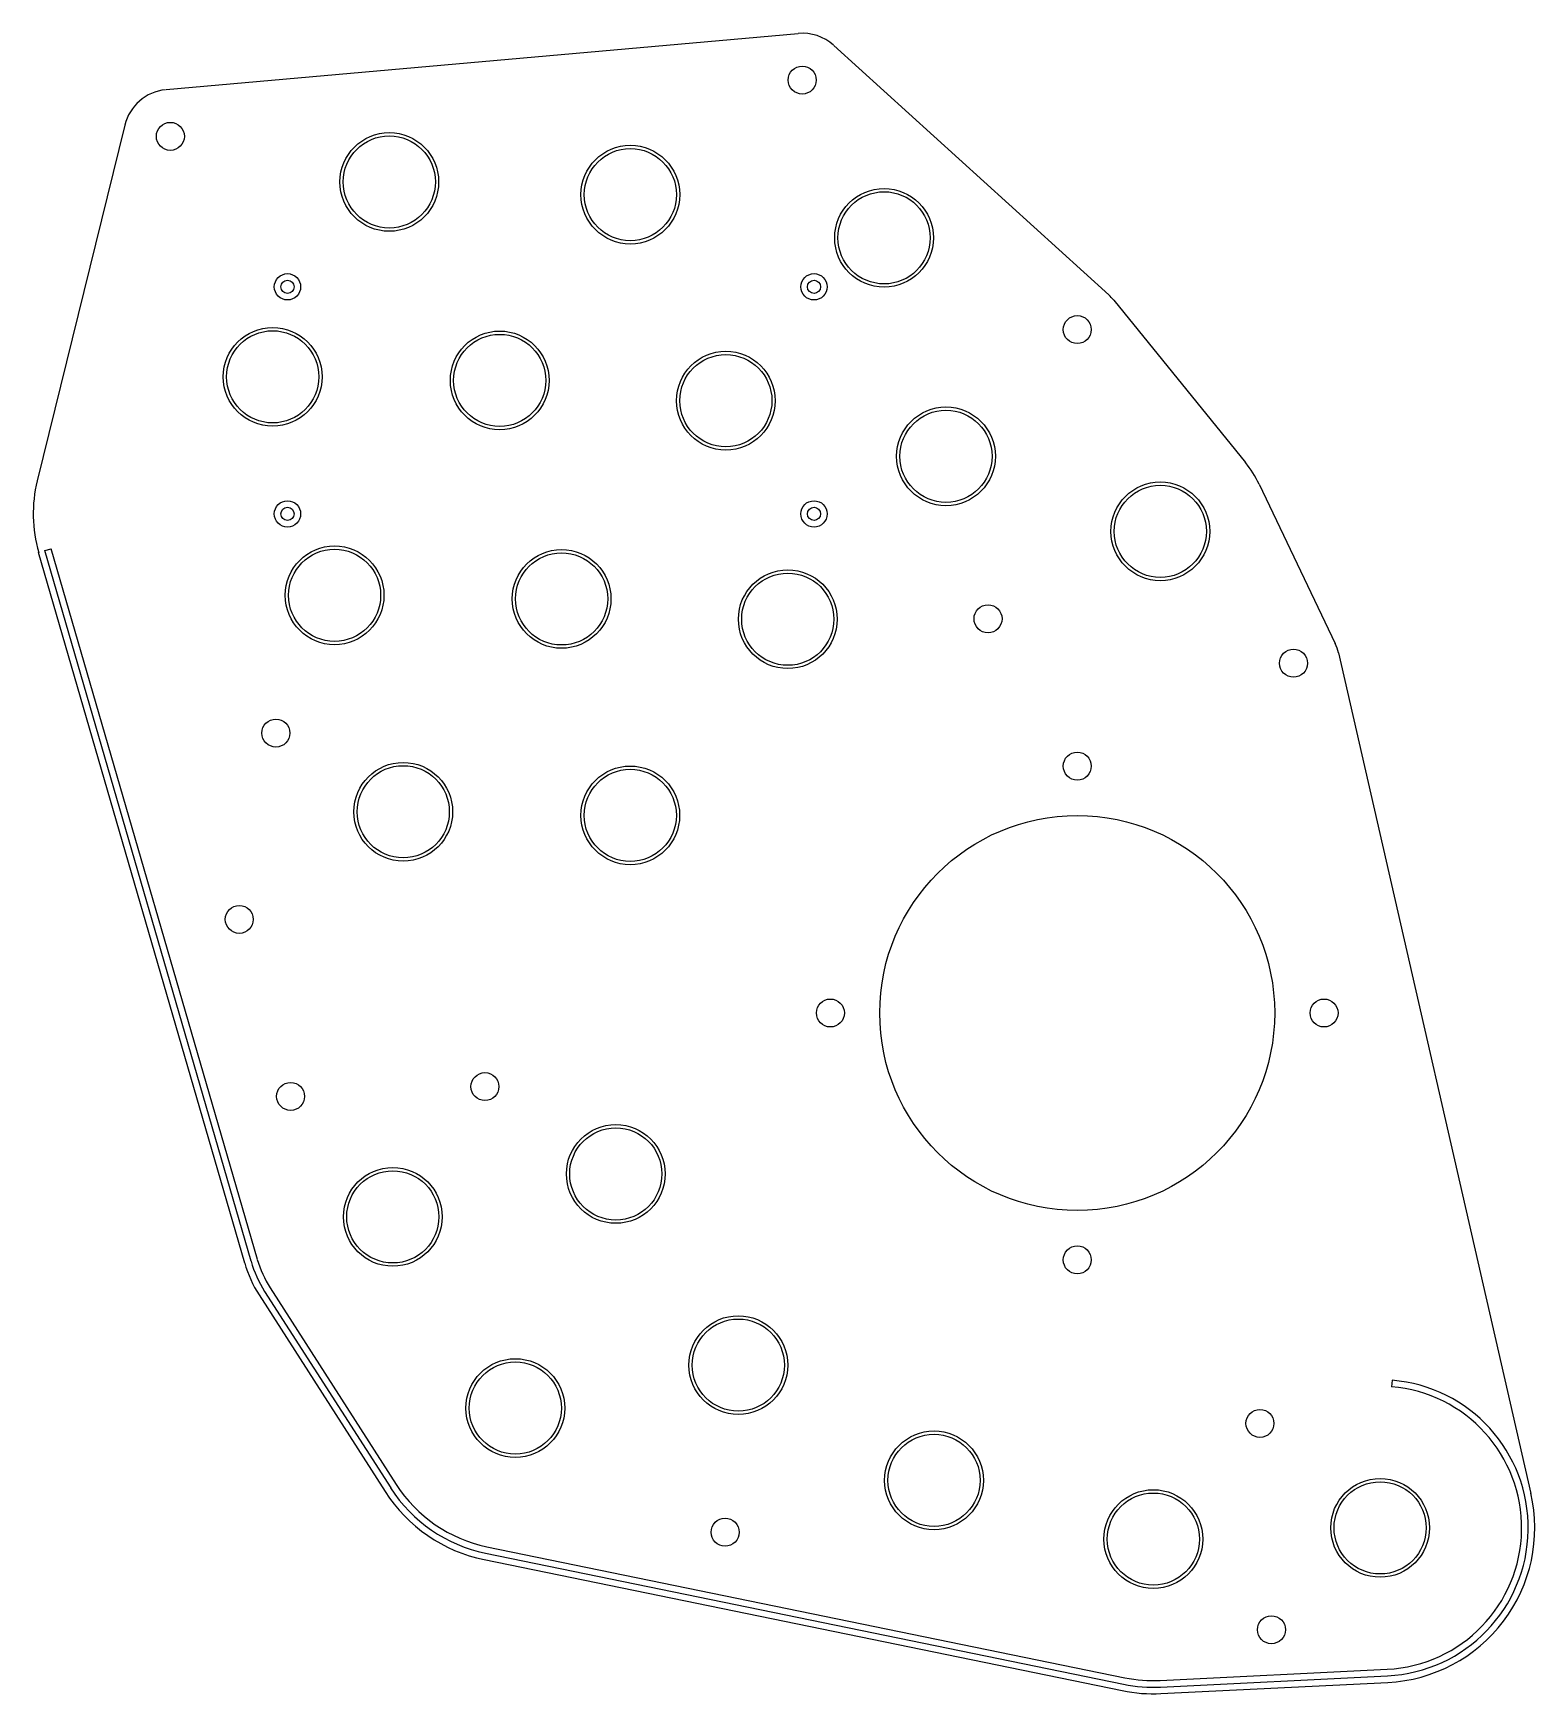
# Model space of a CAD drawing. Header units: millimetres. Extents: x -317 to 139, y -164 to 340.
import ezdxf

# ---------------------------------------------------------------- set-up
doc = ezdxf.new("R2010")
doc.units = ezdxf.units.MM
doc.layers.add('LHSideCover', color=2, linetype='Continuous', lineweight=25, true_color=0xffff00)

msp = doc.modelspace()

# ---------------------------------------------------------------- linework, layer by layer
at = {"layer": 'LHSideCover'}
for p, q in [((-276.86, 322.91), (-84.85, 339.99)), ((-74.02, 336.35), (9.57, 260.56)), ((-289.43, 312.12), (-316.05, 204.03)), ((11.07, 258.97), (51.09, 209.61)), ((55.24, 203.05), (78.34, 154.67)), ((-253.01, -33.61), (-315.61, 182.29)), ((-313.69, 182.85), (-311.77, 183.41)), ((-251.08, -33.06), (-313.69, 182.85)), ((-249.16, -32.5), (-311.77, 183.41)), ((79.35, 151.76), (137.85, -103.57)), ((-248.62, -43.28), (-210.33, -103.02)), ((-246.94, -42.2), (-208.64, -101.94)), ((-245.25, -41.12), (-206.96, -100.86)), ((95.66, -69.21), (95.5, -71.2)), ((-179.41, -119.78), (14.47, -159.59)), ((-180.21, -123.7), (13.67, -163.51)), ((-179.81, -121.74), (14.07, -161.55)), ((25.24, -160.42), (94.16, -157.01)), ((25.34, -162.41), (94.26, -159.01)), ((25.44, -164.41), (94.36, -161))]:
    msp.add_line(p, q, dxfattribs=at)
for centre, radius in [((-83.59, 325.8), 4.25), ((-275.59, 308.71), 4.25), ((-209.06, 294.86), 15), ((-209.06, 294.86), 14), ((-135.81, 291), 15), ((-135.81, 291), 14), ((-58.71, 277.88), 15), ((-58.71, 277.88), 14), ((-240, 263), 4), ((-240, 263), 2), ((-80, 263), 4), ((-80, 263), 2), ((0, 250), 4.25), ((-244.5, 235.65), 15), ((-244.5, 235.65), 14), ((-175.51, 234.56), 15), ((-175.51, 234.56), 14), ((-106.79, 228.4), 15), ((-106.79, 228.4), 14), ((-39.89, 211.5), 15), ((-39.89, 211.5), 14), ((25.24, 188.7), 15), ((25.24, 188.7), 14), ((-240, 194), 4), ((-80, 194), 4), ((-240, 194), 2), ((-80, 194), 2), ((-225.69, 169.27), 15), ((-225.69, 169.27), 14), ((-156.7, 168.18), 15), ((-156.7, 168.18), 14), ((-87.97, 162.01), 15), ((-87.97, 162.01), 14), ((-27.12, 162.13), 4.25), ((65.71, 148.64), 4.25), ((-243.53, 127.41), 4.25), ((-0.01, 117.37), 4.25), ((-204.82, 103.5), 15), ((-204.82, 103.5), 14), ((-135.83, 102.41), 15), ((-135.83, 102.41), 14), ((-0.01, 42.37), 60), ((-254.65, 70.81), 4.25), ((-75.01, 42.37), 4.25), ((74.99, 42.37), 4.25), ((-239.06, 17.02), 4.25), ((-180, 20), 4.25), ((-140.23, -6.53), 15), ((-140.23, -6.53), 14), ((-207.99, -19.57), 15), ((-207.99, -19.57), 14), ((-0.01, -32.63), 4.25), ((-103, -64.62), 15), ((-103, -64.62), 14), ((-170.76, -77.66), 15), ((-170.76, -77.66), 14), ((55.51, -82.33), 4.25), ((-43.53, -99.62), 15), ((-43.53, -99.62), 14), ((92.04, -114.06), 15), ((92.04, -114.06), 14), ((23.12, -117.47), 15), ((23.12, -117.47), 14), ((-107.01, -115.37), 4.25), ((59.02, -145.01), 4.25)]:
    msp.add_circle(centre, radius, dxfattribs=at)
for centre, radius, start, end in [((-83.59, 325.8), 14.25, 48.0558, 94.7235), ((-275.59, 308.71), 14.25, 96.0162, 166.1639), ((0, 250), 14.25, 39.0365, 47.7983), ((25.46, 188.83), 33, 25.5245, 39.0365), ((-275.27, 193.99), 42, 166.1639, 196.1696), ((65.71, 148.64), 14, 12.9035, 25.5245), ((-217.47, -23.31), 37, 196.1696, 212.6581), ((-217.47, -23.31), 35, 196.1696, 212.6581), ((-217.47, -23.31), 33, 196.1696, 212.6581), ((92.04, -114.06), 45, 272.8311, 85.3777), ((92.04, -114.06), 43, 272.8311, 85.3777), ((-170.76, -77.66), 43, 212.6581, 258.3961), ((-170.76, -77.66), 47, 212.6581, 258.3961), ((-170.76, -77.66), 45, 212.6581, 258.3961), ((92.04, -114.06), 47, 272.8311, 12.9035), ((23.12, -117.47), 43, 258.3961, 272.8311), ((23.12, -117.47), 47, 258.3961, 272.8311), ((23.12, -117.47), 45, 258.3961, 272.8311)]:
    msp.add_arc(centre, radius, start, end, dxfattribs=at)

doc.saveas('drawing.dxf')
